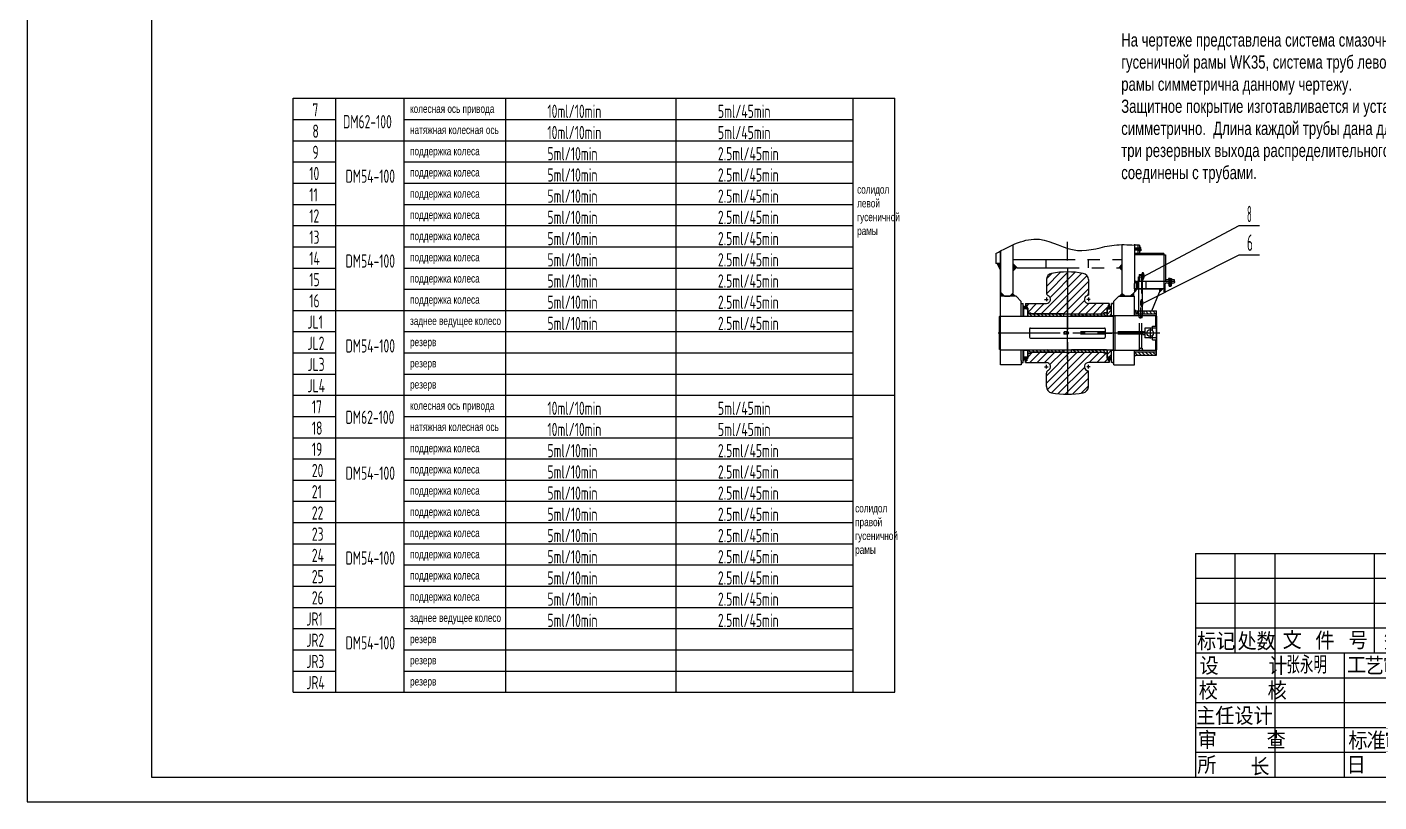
# Model space of a CAD drawing. Header units: millimetres. Extents: x 0 to 12600, y 0 to 8910.
# Drawn here: x 0 to 8157, y 0 to 4676 of the extents above; entities that cross this region are included whole.
import ezdxf
from ezdxf.enums import TextEntityAlignment as Align

# ---------------------------------------------------------------- set-up
doc = ezdxf.new("R2010")
doc.units = ezdxf.units.MM
doc.header["$LTSCALE"] = 300
for name, pattern in [('F', [0.75, 0.5, -0.25]), ('G', [2, 1.25, -0.25, 0.25, -0.25]), ('K', [2.5, 1.25, -0.25, 0.25, -0.25, 0.25, -0.25])]:
    doc.linetypes.add(name, pattern=pattern)
for name, color, linetype in [('01', 7, 'Continuous'), ('02', 1, 'Continuous'), ('04', 2, 'F'), ('05', 4, 'G'), ('07', 6, 'K'), ('11', 3, 'Continuous'), ('THICK', 7, 'Continuous')]:
    doc.layers.add(name, color=color, linetype=linetype)
doc.styles.add('HZLIB', font='TXT.shx', dxfattribs={"width": 0.5, "height": 102})
doc.styles.get("Standard").update_dxf_attribs({"font": 'isocp', "width": 0.707, "bigfont": 'intecad.shx'})
pattern_1 = [(135, (4739.677, 2189.193), (-11.22532, -11.22532), [])]

# ---------------------------------------------------------------- blocks, each defined once
blk = doc.blocks.new('RETERERERWERW')
at = {"layer": '02', "linetype": 'Continuous'}
blk.add_hatch(color=1, dxfattribs=at).paths.add_polyline_path([(1054, 1004.1), (1062.8, 1021.9), (1060.8, 1021.9), (1058.4, 1021.9), (1053.1, 1011.1), (1048.8, 1021.9), (1041.8, 1021.9), (1041.8, 1010.6), (1041.8, 1010.6), (1041.8, 1006.2, 1.019482), (1044, 1004.1)])
at = {"layer": '02', "color": 1, "linetype": 'Continuous'}
for p, q in [((1048.8, 1021.9), (1053.1, 1011.1)), ((1053.1, 1011.1), (1058.4, 1021.9)), ((1054, 1004.1), (1062.8, 1021.9)), ((1060.8, 1021.9), (1058.4, 1021.9)), ((1060.8, 1021.9), (1062.8, 1021.9))]:
    blk.add_line(p, q, dxfattribs=at)
blk = doc.blocks.new('*U183')
at = {"layer": '01'}
for p, q in [((0, 63), (0, 0)), ((0, 63), (5.4, 63)), ((0, 0), (63, 0)), ((8, 15), (8, 60.4)), ((61.5, 8), (15, 8)), ((63, 0), (63, 6.5))]:
    blk.add_line(p, q, dxfattribs=at)
for centre, radius, start, end in [((5.4, 60.4), 2.64, 0.26213, 90), ((15, 15), 7, 180, 269.87822), ((61.5, 6.5), 1.52, 0, 90)]:
    blk.add_arc(centre, radius, start, end, dxfattribs=at)
blk = doc.blocks.new('*U184')
at = {"layer": '01'}
for p, q in [((-7.5, 0), (-7.5, 10)), ((-7.5, 10), (0, 10)), ((0, 6), (-7.5, 6)), ((-7.5, 0), (-7.5, -10)), ((0, 10), (0, 0)), ((0, 6), (25, 6)), ((0, -10), (0, 0)), ((5.2, 6), (5.2, 0)), ((5.2, -6), (5.2, 0)), ((25, 6), (25, 0)), ((25, -6), (25, 0)), ((0, -6), (-7.5, -6)), ((-7.5, -10), (0, -10)), ((0, -6), (25, -6))]:
    blk.add_line(p, q, dxfattribs=at)
at = {"layer": '02'}
for p, q in [((25, 4.8), (5.2, 4.8)), ((25, -4.8), (5.2, -4.8))]:
    blk.add_line(p, q, dxfattribs=at)
at = {"layer": '05'}
blk.add_line((-10.6, 0), (28.5, 0), dxfattribs=at)
blk = doc.blocks.new('*X189')
at = {"color": 0}
for p, q in [((122.34, 4.5), (123.72, 4.5)), ((122.82, 4.8), (123.24, 4.8))]:
    blk.add_line(p, q, dxfattribs=at)
blk = doc.blocks.new('*X188')
at = {"color": 0}
for p, q in [((120.53, 7.8), (125.53, 7.8)), ((120.53, 7.5), (125.53, 7.5)), ((120.53, 7.2), (120.79, 7.2)), ((125.27, 7.2), (125.53, 7.2))]:
    blk.add_line(p, q, dxfattribs=at)
blk = doc.blocks.new('*X187')
at = {"color": 0}
for p, q in [((119.8, 8.4), (120.72, 8.4)), ((120.66, 8.7), (121.92, 8.7)), ((121.52, 9), (123.12, 9)), ((122.38, 9.3), (124.32, 9.3)), ((123.24, 9.6), (125.52, 9.6)), ((124.1, 9.9), (128.52, 9.9)), ((124.97, 10.2), (127.67, 10.2)), ((125.83, 10.5), (126.82, 10.5)), ((127.02, 9.6), (129.37, 9.6)), ((128.22, 9.3), (130.22, 9.3)), ((129.42, 9), (131.07, 9)), ((130.62, 8.7), (131.92, 8.7)), ((131.82, 8.4), (132.77, 8.4)), ((118.22, 7.8), (118.32, 7.8)), ((118.22, 7.5), (118.27, 7.5)), ((118.22, 7.2), (118.27, 7.2)), ((118.22, 6.9), (118.27, 6.9)), ((118.22, 6.6), (118.27, 6.6)), ((118.22, 6.3), (118.27, 6.3)), ((118.22, 6), (118.27, 6)), ((118.22, 5.7), (118.27, 5.7)), ((118.94, 8.1), (119.52, 8.1)), ((133.02, 8.1), (133.62, 8.1)), ((134.22, 7.8), (134.32, 7.8)), ((134.27, 7.5), (134.32, 7.5)), ((134.27, 7.2), (134.32, 7.2)), ((134.27, 6.9), (134.32, 6.9)), ((134.27, 6.6), (134.32, 6.6)), ((134.27, 6.3), (134.32, 6.3)), ((134.27, 6), (134.32, 6)), ((134.27, 5.7), (134.32, 5.7)), ((118.22, 5.4), (118.27, 5.4)), ((118.22, 5.1), (118.27, 5.1)), ((118.22, 4.8), (118.27, 4.8)), ((118.79, 4.5), (119.42, 4.5)), ((119.61, 4.2), (120.62, 4.2)), ((120.43, 3.9), (121.82, 3.9)), ((121.26, 3.6), (123.02, 3.6)), ((122.08, 3.3), (124.22, 3.3)), ((122.91, 3), (125.42, 3)), ((127.12, 3), (129.7, 3)), ((128.32, 3.3), (130.51, 3.3)), ((129.52, 3.6), (131.32, 3.6)), ((130.72, 3.9), (132.14, 3.9)), ((131.92, 4.2), (132.95, 4.2)), ((133.12, 4.5), (133.76, 4.5)), ((134.27, 5.4), (134.32, 5.4)), ((134.27, 5.1), (134.32, 5.1)), ((134.27, 4.8), (134.32, 4.8)), ((123.73, 2.7), (128.89, 2.7)), ((124.55, 2.4), (128.07, 2.4)), ((125.38, 2.1), (127.26, 2.1)), ((126.2, 1.8), (126.45, 1.8))]:
    blk.add_line(p, q, dxfattribs=at)
blk = doc.blocks.new('*X190')
at = {"color": 0}
for p, q in [((127.06, 7.8), (132.06, 7.8)), ((127.06, 7.5), (132.06, 7.5)), ((127.06, 7.2), (127.32, 7.2)), ((128.3, 5.7), (130.1, 5.7)), ((128.77, 6), (130.57, 6)), ((129.23, 6.3), (131.04, 6.3)), ((129.7, 6.6), (131.51, 6.6)), ((130.16, 6.9), (131.98, 6.9)), ((130.62, 7.2), (132.06, 7.2)), ((127.84, 5.4), (129.64, 5.4))]:
    blk.add_line(p, q, dxfattribs=at)
blk = doc.blocks.new('*X191')
at = {"color": 0}
for p, q in [((127.06, 4.8), (132.06, 4.8)), ((127.06, 4.5), (132.06, 4.5)), ((131.84, 5.1), (132.06, 5.1))]:
    blk.add_line(p, q, dxfattribs=at)
blk = doc.blocks.new('headb')
at = {"layer": 'THICK'}
for p, q in [((-180, 45), (-180, 0)), ((-180, 45), (0, 45)), ((-172, 44.98), (-172, 45)), ((-172, 25), (-172, 45)), ((-164, 0), (-164, 45)), ((-144, 25), (-144, 45)), ((-130, 25), (-130, 45)), ((-120, 0), (-120, 45)), ((-65, 0), (-65, 45)), ((0, 0), (0, 45)), ((-180, 30), (-120, 30)), ((-65, 30), (0, 30)), ((-180, 25), (-120, 25)), ((-150, 0), (-150, 25)), ((-134, 0), (-134, 25)), ((-65, 24), (0, 24)), ((-49, 18), (-49, 24)), ((-32, 12), (-32, 24)), ((-16, 18), (-16, 24)), ((-120, 17.93), (-65, 17.93)), ((-65, 18), (0, 18)), ((-65, 12), (0, 12)), ((-180, 0), (0, 0))]:
    blk.add_line(p, q, dxfattribs=at)
at = {"layer": 'THICK', "color": 3}
for p, q in [((-180, 40), (-120, 40)), ((-180, 35), (-120, 35)), ((-180, 20), (-120, 20)), ((-180, 15), (-120, 15)), ((-180, 10), (-120, 10)), ((-61.04, 7.61), (-52.93, 10.43)), ((-60.99, 7.54), (-52.99, 9.54)), ((-52.99, 9.54), (-44.99, 7.54)), ((-52.93, 10.43), (-44.93, 7.61)), ((-61.04, 4.46), (-61.04, 7.61)), ((-60.99, 4.54), (-60.99, 7.54)), ((-58.73, 6.7), (-58.73, 7.7)), ((-58.73, 7.7), (-53.73, 7.7)), ((-58.23, 7.2), (-58.73, 6.7)), ((-54.23, 7.2), (-58.23, 7.2)), ((-56.45, 7.2), (-56.45, 4.46)), ((-56.23, 7.2), (-56.23, 4.46)), ((-55.98, 7.2), (-55.98, 4.46)), ((-53.73, 6.7), (-54.23, 7.2)), ((-53.73, 7.7), (-53.73, 6.7)), ((-52.2, 7.7), (-52.2, 6.7)), ((-52.2, 7.7), (-47.2, 7.7)), ((-52.2, 6.7), (-51.7, 7.2)), ((-48.26, 7.2), (-52.2, 4.65)), ((-51.7, 7.2), (-48.26, 7.2)), ((-47.2, 6.71), (-49.76, 5.07)), ((-47.2, 7.7), (-47.2, 6.7)), ((-44.99, 7.54), (-44.99, 4.54)), ((-44.93, 7.61), (-44.93, 4.46)), ((-180, 5), (-120, 5)), ((-52.93, 1.51), (-61.04, 4.46)), ((-52.99, 2.54), (-60.99, 4.54)), ((-56.23, 4.69), (-57.2, 4.08)), ((-57.2, 4.08), (-56.23, 4.08)), ((-56.23, 4.69), (-55.26, 4.08)), ((-55.26, 4.08), (-56.23, 4.08)), ((-44.99, 4.54), (-52.99, 2.54)), ((-44.93, 4.46), (-52.93, 1.51)), ((-52.2, 4.65), (-52.2, 4.08)), ((-52.2, 4.08), (-47.2, 4.08)), ((-49.76, 5.07), (-50.52, 4.58)), ((-47.7, 4.58), (-50.52, 4.58)), ((-47.2, 5.08), (-47.7, 4.58)), ((-47.2, 4.08), (-47.2, 5.08))]:
    blk.add_line(p, q, dxfattribs=at)
for name in ['*X187', '*X188', '*X190', '*X189', '*X191']:
    blk.add_blockref(name, (-179.26, -0.24), dxfattribs=at)
at = {"insert": (-161.72, 24.32), "char_height": 3.5, "width": 10.6801, "attachment_point": 1}
blk.add_mtext('张永明', dxfattribs=at)
at = {"layer": 'THICK', "color": 3}
for s, height, p in [('\\M+5B1EA\\M+5BCC7', 3.5, (-175.84, 27.44)), ('\\M+5B4A6\\M+5CAFD', 3.5, (-167.69, 27.44)), ('\\M+5CEC4', 3.5, (-160.55, 27.69)), ('\\M+5BCFE', 3.5, (-153.97, 27.57)), ('\\M+5BAC5', 3.5, (-147.27, 27.57)), ('\\M+5C8D5\\M+5C6DA', 3.5, (-124.75, 27.41)), ('\\M+5B9A4', 3.5, (-147.58, 22.5)), ('\\M+5D2D5', 3.5, (-144.03, 22.5)), ('\\M+5C9F3', 3.5, (-140.42, 22.5)), ('\\M+5B2E9', 3.5, (-136.94, 22.36)), ('\\M+5B9B2          \\M+5D5C5', 3.5, (-48.72, 15.02)), ('\\M+5B5DA          \\M+5D5C5', 3.5, (-15.74, 15.02)), ('\\M+5CDA8\\M+5D3C3\\M+5BCBC\\M+5CAF5\\M+5CCF5\\M+5BCFE', 5, (-91.97, 12.99)), ('\\M+5B1EA', 3.5, (-147.32, 7.46)), ('\\M+5D7BC', 3.5, (-143.65, 7.46)), ('\\M+5C9F3', 3.5, (-140.04, 7.46)), ('\\M+5B2E9', 3.5, (-136.84, 7.46)), ('\\M+5CBF9', 3.5, (-177.7, 2.53)), ('\\M+5B3A4', 3.5, (-167.02, 2.21))]:
    blk.add_text(s, height=height, dxfattribs=at).set_placement(p, align=Align.MIDDLE)
for s, p in [('\\M+5C7A9 \\M+5D7D6', (-142.1, 25.56)), ('\\M+5C9E8     \\M+5BCC6', (-179.18, 20.57)), ('\\M+5D6D8   \\M+5C1BF', (-62.07, 19.09)), ('\\M+5B1C8   \\M+5C0FD', (-30.16, 19.17)), ('\\M+5D0A3     \\M+5BACB', (-179.36, 15.59)), ('\\M+5D6F7\\M+5C8CE\\M+5C9E8\\M+5BCC6', (-179.87, 10.5)), ('\\M+5C9F3     \\M+5B2E9', (-179.54, 5.64)), ('\\M+5C8D5     \\M+5C6DA', (-149.6, 0.66))]:
    blk.add_text(s, height=3.5, dxfattribs=at).set_placement(p)
at = {"layer": 'THICK', "color": 3, "width": 0.8}
blk.add_text('\\M+5CCAB\\M+5D6D8\\M+5BCBC\\M+5CAF5\\M+5D6D0\\M+5D0C4', height=7, dxfattribs=at).set_placement((-41.48, 1.9))
at = {"layer": 'THICK', "color": 3, "style": 'HZLIB', "width": 0.8}
blk.add_text('JB/T 5000', height=4, dxfattribs=at).set_placement((-105.63, 3.05))
blk = doc.blocks.new('*U194')
at = {"layer": '01'}
for points in [[(25, 292), (25, 5)], [(25, 5), (415, 5)]]:
    blk.add_lwpolyline(points, dxfattribs=at)
at = {"layer": '02'}
for points in [[(0, 297), (0, 0)], [(0, 0), (420, 0)]]:
    blk.add_lwpolyline(points, dxfattribs=at)

msp = doc.modelspace()

# ---------------------------------------------------------------- hatches: boundary and pattern name
at = {"layer": '02', "linetype": 'Continuous'}
h = msp.add_hatch(dxfattribs=at)
h.set_pattern_fill('ANSI31', color=1, scale=10, style=0)
h.set_pattern_definition([(45, (5340.035, 1986.51), (-22.45064, 22.45064), [])])
h.paths.add_polyline_path([(6277.4, 3198.2, 0.042943), (6181.9, 3189.9, 0.364782), (6150.4, 3152.5), (6150.4, 3072.3, 0.288716), (6161.2, 3055.2, -0.798411), (6150.4, 3007.7), (6024.9, 3007.7), (6024.9, 2998.2), (6031.9, 2998.2), (6031.9, 2982.8), (6038.2, 2982.8), (6038.2, 2951.2), (6057.2, 2951.2), (6057.2, 2947.4), (6060.2, 2945.7), (6277.4, 2945.7)])
h.paths.add_polyline_path([(6494.5, 2945.7), (6497.5, 2947.4), (6497.5, 2951.2), (6516.5, 2951.2), (6516.5, 2982.8), (6522.9, 2982.8), (6522.9, 2998.2), (6529.9, 2998.2), (6529.9, 3007.7), (6404.4, 3007.7, -0.798411), (6393.6, 3055.2, 0.288716), (6404.4, 3072.3), (6404.4, 3074.6), (6404.4, 3152.5, 0.364782), (6372.9, 3189.9, 0.042943), (6277.4, 3198.2), (6277.4, 2945.7)])
h.paths.add_polyline_path([(6277.4, 2713.7), (6277.4, 2461.2, 0.042943), (6372.9, 2469.4, 0.364782), (6404.4, 2506.8), (6404.4, 2587, 0.288716), (6393.6, 2604.1, -0.798411), (6404.4, 2651.7), (6529.9, 2651.7), (6529.9, 2661.2), (6522.9, 2661.2), (6522.9, 2676.5), (6516.5, 2676.5), (6516.5, 2708.2), (6497.5, 2708.2), (6497.5, 2711.9), (6494.5, 2713.7)])
h.paths.add_polyline_path([(6060.2, 2713.7), (6057.2, 2711.9), (6057.2, 2708.2), (6038.2, 2708.2), (6038.2, 2676.5), (6031.9, 2676.5), (6031.9, 2661.2), (6024.9, 2661.2), (6024.9, 2651.7), (6150.4, 2651.7, -0.798411), (6161.2, 2604.1, 0.288716), (6150.4, 2587), (6150.4, 2506.8, 0.364782), (6181.9, 2469.4, 0.042943), (6277.4, 2461.2), (6277.4, 2713.7)])
h = msp.add_hatch(dxfattribs=at)
h.set_pattern_fill('LINE', color=1, scale=5, angle=135, style=0)
h.set_pattern_definition(pattern_1)
h.paths.add_polyline_path([(6252.6, 2713.7), (6255.6, 2715.4), (6255.6, 2725.2), (6252.6, 2728.2), (6041.2, 2728.2), (6038.2, 2725.2), (6038.2, 2709.2), (6057.2, 2709.2), (6057.2, 2713.7)])
h.paths.add_polyline_path([(6252.6, 2931.2), (6255.6, 2934.2), (6255.6, 2943.9), (6252.6, 2945.7), (6057.2, 2945.7), (6057.2, 2950.2), (6038.2, 2950.2), (6038.2, 2934.2), (6041.2, 2931.2)])
h = msp.add_hatch(dxfattribs=at)
h.set_pattern_fill('LINE', color=1, scale=5, angle=135, style=0)
h.set_pattern_definition(pattern_1)
h.paths.add_polyline_path([(6302.1, 2713.7), (6299.1, 2715.4), (6299.1, 2725.2), (6302.1, 2728.2), (6513.5, 2728.2), (6516.5, 2725.2), (6516.5, 2709.2), (6497.5, 2709.2), (6497.5, 2713.7)])
h.paths.add_polyline_path([(6302.1, 2931.2), (6299.1, 2934.2), (6299.1, 2943.9), (6302.1, 2945.7), (6497.5, 2945.7), (6497.5, 2950.2), (6516.5, 2950.2), (6516.5, 2934.2), (6513.5, 2931.2)])
h = msp.add_hatch(dxfattribs=at)
h.set_pattern_fill('ANSI31', color=1, scale=6, style=0)
h.set_pattern_definition([(45, (4739.677, 2189.193), (-13.47038, 13.47038), [])])
h.paths.add_polyline_path([(6542.1, 2975.7, 1), (6539.1, 2975.7), (6525, 2975.7, -1.019482), (6522.9, 2977.8), (6522.9, 2982.2), (6518, 2982.2), (6516.5, 2980.7), (6516.5, 2933.7), (6518, 2932.2), (6540.6, 2932.2), (6542.1, 2933.7)])
h.paths.add_polyline_path([(6542.1, 2725.7), (6540.6, 2727.2), (6518, 2727.2), (6516.5, 2725.7), (6516.5, 2709.2), (6516.5, 2678.7), (6518, 2677.2), (6522.9, 2677.2), (6522.9, 2681.5, -1.019482), (6525, 2683.7), (6539.1, 2683.7), (6542.1, 2683.7)])
for points in [[(6689.9, 2963.2), (6681.9, 2963.2), (6681.9, 2971.2)], [(6689.9, 2696.2), (6681.9, 2696.2), (6681.9, 2688.2)]]:
    msp.add_hatch(color=1, dxfattribs=at).paths.add_polyline_path(points)
h = msp.add_hatch(dxfattribs=at)
h.set_pattern_fill('ANSI31', color=1, scale=5, angle=90, style=0)
h.set_pattern_definition([(135, (6125.963, 2125.717), (-11.22532, -11.22532), [])])
h.paths.add_polyline_path([(6699.4, 2963.2), (6681.9, 2963.2), (6681.9, 2944.2), (6699.4, 2944.2)])
h.paths.add_polyline_path([(6814.9, 2944.2), (6814.9, 2963.2), (6740.4, 2963.2), (6740.4, 2944.2)])
h.paths.add_polyline_path([(6814.9, 2696.2), (6814.9, 2715.2), (6681.9, 2715.2), (6681.9, 2696.2)])
at = {"layer": '07', "linetype": 'K'}
for points in [[(5872.9, 3211.2), (5853.9, 3249.2), (5872.9, 3249.2)], [(5973.9, 3223.7), (5948.9, 3198.7), (5948.9, 3248.7)], [(6605.9, 3242.7), (6605.9, 3204.7), (6586.9, 3223.7)], [(6605.9, 3070.7), (6624.9, 3051.7), (6586.9, 3051.7)], [(6656.9, 3051.7), (6681.9, 3051.7), (6681.9, 3076.7)], [(6681.9, 3095.7), (6694.9, 3095.7), (6681.9, 3082.7)], [(6833.9, 3095.7), (6852.9, 3095.7), (6833.9, 3076.7)], [(5997.9, 2651.7), (6005.9, 2651.7), (5997.9, 2643.7)], [(6556.9, 2651.7), (6548.9, 2651.7), (6556.9, 2643.7)]]:
    msp.add_hatch(color=6, dxfattribs=at).paths.add_polyline_path(points)
h = msp.add_hatch(color=6, dxfattribs=at)
h.paths.add_polyline_path([(6681.9, 3153.7), (6694.9, 3140.7), (6681.9, 3140.7)])
h.paths.add_polyline_path([(6681.9, 3140.7), (6694.9, 3140.7), (6681.9, 3127.7)])
h = msp.add_hatch(color=6, dxfattribs=at)
h.paths.add_polyline_path([(5872.9, 3076.7), (5897.9, 3051.7), (5872.9, 3051.7)])
h.paths.add_polyline_path([(5948.9, 3070.7), (5967.9, 3051.7), (5929.9, 3051.7)])

# ---------------------------------------------------------------- linework, layer by layer
for p, q in [((6012.6, 2975.7), (6012.6, 2931.2)), ((6029.7, 2975.7), (6015.6, 2975.7)), ((6024.9, 3007.7), (6150.4, 3007.7)), ((6024.9, 3007.7), (6024.9, 2975.7)), ((6024.9, 2998.2), (6031.9, 2998.2)), ((6031.8, 2982.2), (6031.8, 2977.8)), ((6031.8, 2982.2), (6036.7, 2982.2)), ((6031.9, 2998.2), (6031.9, 2982.2)), ((6038.2, 2982.8), (6031.9, 2982.8)), ((6036.7, 2982.2), (6038.2, 2980.7)), ((6038.2, 2931.2), (6038.2, 2982.8)), ((6038.2, 2980.7), (6038.2, 2931.2)), ((6038.2, 2951.2), (6057.2, 2951.2)), ((6060.2, 2945.7), (6494.5, 2945.7)), ((6529.9, 3007.7), (6404.4, 3007.7)), ((6516.5, 2951.2), (6497.5, 2951.2)), ((6516.5, 2931.2), (6516.5, 2982.8)), ((6516.5, 2982.8), (6522.9, 2982.8)), ((6518, 2982.2), (6516.5, 2980.7)), ((6516.5, 2980.7), (6516.5, 2931.2)), ((6522.9, 2982.2), (6518, 2982.2)), ((6529.9, 2998.2), (6522.9, 2998.2)), ((6522.9, 2998.2), (6522.9, 2982.2)), ((6522.9, 2982.2), (6522.9, 2977.8)), ((6525, 2975.7), (6539.1, 2975.7)), ((6529.9, 3007.7), (6529.9, 2993.5)), ((6542.1, 2975.7), (6542.1, 2931.2)), ((6681.9, 2934.2), (6681.9, 2963.2)), ((6681.9, 2963.2), (6814.9, 2963.2)), ((6814.9, 2944.2), (6681.9, 2944.2)), ((6699.4, 2944.2), (6699.4, 2963.2)), ((6740.4, 2944.2), (6740.4, 2963.2)), ((6814.9, 2696.2), (6814.9, 2963.2)), ((5871.9, 2931.2), (6553.9, 2931.2)), ((6014.1, 2932.2), (6036.7, 2932.2)), ((6053.9, 2859.9), (6500.9, 2859.9)), ((6540.6, 2932.2), (6518, 2932.2)), ((6553.9, 2931.2), (6563.9, 2934.2)), ((6553.9, 2931.2), (6553.9, 2728.2)), ((6808.9, 2934.2), (6563.9, 2934.2)), ((6563.9, 2934.2), (6563.9, 2725.2)), ((6789.9, 2870.5), (6814.9, 2870.5)), ((6789.9, 2844.9), (6789.9, 2870.5)), ((6048.9, 2854.9), (6048.9, 2804.4)), ((6053.9, 2799.4), (6500.9, 2799.4)), ((6505.9, 2854.9), (6505.9, 2804.4)), ((6789.9, 2788.8), (6789.9, 2814.5)), ((6789.9, 2788.8), (6814.9, 2788.8)), ((5871.9, 2728.2), (6553.9, 2728.2)), ((6012.6, 2728.2), (6012.6, 2683.7)), ((6014.1, 2727.2), (6036.7, 2727.2)), ((6038.2, 2728.2), (6038.2, 2678.7)), ((6038.2, 2676.5), (6038.2, 2728.2)), ((6038.2, 2708.2), (6057.2, 2708.2)), ((6060.2, 2713.7), (6494.5, 2713.7)), ((6516.5, 2708.2), (6497.5, 2708.2)), ((6516.5, 2728.2), (6516.5, 2678.7)), ((6516.5, 2676.5), (6516.5, 2728.2)), ((6540.6, 2727.2), (6518, 2727.2)), ((6542.1, 2728.2), (6542.1, 2683.7)), ((6553.9, 2728.2), (6563.9, 2725.2)), ((6808.9, 2725.2), (6563.9, 2725.2)), ((6681.9, 2696.2), (6681.9, 2725.2)), ((6814.9, 2715.2), (6681.9, 2715.2)), ((6681.9, 2696.2), (6814.9, 2696.2)), ((6029.7, 2683.7), (6015.6, 2683.7)), ((6024.9, 2651.7), (6024.9, 2683.7)), ((6024.9, 2661.2), (6031.9, 2661.2)), ((6024.9, 2651.7), (6150.4, 2651.7)), ((6031.8, 2677.2), (6031.8, 2681.5)), ((6031.8, 2677.2), (6036.7, 2677.2)), ((6031.9, 2677.2), (6031.9, 2661.2)), ((6038.2, 2676.5), (6031.9, 2676.5)), ((6036.7, 2677.2), (6038.2, 2678.7)), ((6529.9, 2651.7), (6404.4, 2651.7)), ((6518, 2677.2), (6516.5, 2678.7)), ((6516.5, 2676.5), (6522.9, 2676.5)), ((6522.9, 2677.2), (6518, 2677.2)), ((6522.9, 2677.2), (6522.9, 2681.5)), ((6522.9, 2677.2), (6522.9, 2661.2)), ((6529.9, 2661.2), (6522.9, 2661.2)), ((6525, 2683.7), (6539.1, 2683.7)), ((6529.9, 2683.7), (6529.9, 2651.7))]:
    msp.add_line(p, q)
for centre, radius in [((6277.4, 2829.7), 7), ((6776.9, 2829.7), 20.5), ((6776.9, 2829.7), 20.5)]:
    msp.add_circle(centre, radius)
for centre, radius, start, end in [((6188.4, 3152.5), 38, 99.83581, 180), ((6188.4, 3152.5), 38, 99.83581, 180), ((6277.4, 2639.2), 559, 80.16419, 99.83581), ((6366.4, 3152.5), 38, 0, 80.16419), ((6169.4, 3072.3), 19, 180, 244.417), ((6150.4, 3032.7), 25, 270, 64.417), ((6404.4, 3032.7), 25, 115.583, 270), ((6385.4, 3072.3), 19, 295.583, 0), ((6014.1, 2975.7), 1.5, 0, 180), ((6030.8, 2976.7), 1.5, 223.89455, 46.10545), ((6404.4, 3032.7), 25, 244.417, 270), ((6524, 2976.7), 1.5, 133.89455, 316.10545), ((6540.6, 2975.7), 1.5, 0, 180), ((6053.9, 2854.9), 5, 90, 180), ((6500.9, 2854.9), 5, 0, 90), ((6053.9, 2804.4), 5, 180, 270), ((6500.9, 2804.4), 5, 270, 0), ((6014.1, 2683.7), 1.5, 180, 0), ((6030.8, 2682.6), 1.5, 313.89455, 136.10545), ((6150.4, 2626.7), 25, 295.583, 90), ((6404.4, 2626.7), 25, 90, 244.417), ((6524, 2682.6), 1.5, 43.89455, 226.10545), ((6540.6, 2683.7), 1.5, 180, 0), ((6169.4, 2587), 19, 115.583, 180), ((6385.4, 2587), 19, 0, 64.417), ((6188.4, 2506.8), 38, 180, 260.16419), ((6188.4, 2506.8), 38, 180, 260.16419), ((6188.4, 2506.8), 38, 180, 260.16419), ((6277.4, 3020.2), 559, 260.16419, 279.83581), ((6366.4, 2506.8), 38, 279.83581, 0), ((6366.4, 2506.8), 38, 279.83581, 0)]:
    msp.add_arc(centre, radius, start, end)
at = {"layer": '01'}
for p, q in [((1606.4, 662.2), (1606.4, 4246.2)), ((1862.4, 662.2), (1862.4, 4246.2)), ((2272.7, 4246.2), (2272.7, 662.2)), ((2886.9, 4246.2), (2886.9, 662.2)), ((3915.5, 4246.2), (3915.5, 662.2)), ((4982.9, 4246.2), (4982.9, 662.2)), ((5235.3, 662.2), (5235.3, 4246.2)), ((6859.9, 3310.7), (6859.9, 3300.7)), ((6859.9, 3300.7), (6859.9, 3140.7)), ((6859.9, 3300.7), (6869.9, 3300.7)), ((6869.9, 3300.7), (6869.9, 3140.7)), ((6711.3, 3180.8), (6712.8, 3182.8)), ((6712.8, 3182.8), (6726.8, 3182.8)), ((6728.3, 3180.8), (6726.8, 3182.8)), ((6707.1, 3143.3), (6707.1, 3168.8)), ((6707.1, 3168.8), (6732.5, 3168.8)), ((6707.1, 3143.3), (6732.5, 3143.3)), ((6708.3, 2933.5), (6708.3, 3143.3)), ((6708.3, 3143.3), (6731.4, 3143.3)), ((6710.3, 3178.8), (6710.3, 3168.8)), ((6710.3, 3178.8), (6729.3, 3178.8)), ((6711.3, 3180.8), (6711.3, 3178.8)), ((6711.3, 3180.8), (6728.3, 3180.8)), ((6713.5, 3143.3), (6713.5, 3168.8)), ((6726.2, 3143.3), (6726.2, 3168.8)), ((6728.3, 3180.8), (6728.3, 3178.8)), ((6729.3, 3178.8), (6729.3, 3168.8)), ((6731.4, 2933.5), (6731.4, 3143.3)), ((6732.5, 3143.3), (6732.5, 3168.8)), ((6896.4, 3158.2), (6886.4, 3158.2)), ((6886.4, 3158.2), (6886.4, 3150.7)), ((6886.4, 3150.7), (6896.4, 3150.7)), ((6886.4, 3132.7), (6886.4, 3125.2)), ((6896.4, 3132.7), (6886.4, 3132.7)), ((6886.4, 3125.2), (6896.4, 3125.2)), ((6890.4, 3150.7), (6890.4, 3158.2)), ((6890.4, 3150.7), (6890.4, 3112.4)), ((6890.4, 3145.4), (6896.4, 3145.4)), ((6890.4, 3125.2), (6890.4, 3132.7)), ((6890.4, 3112.4), (6896.4, 3112.4)), ((6896.4, 3158.2), (6906.4, 3158.2)), ((6906.4, 3150.7), (6896.4, 3150.7)), ((6902.4, 3145.4), (6896.4, 3145.4)), ((6896.4, 3132.7), (6906.4, 3132.7)), ((6906.4, 3125.2), (6896.4, 3125.2)), ((6902.4, 3112.4), (6896.4, 3112.4)), ((6902.4, 3150.7), (6902.4, 3158.2)), ((6902.4, 3150.7), (6902.4, 3112.4)), ((6902.4, 3125.2), (6902.4, 3132.7)), ((6906.4, 3158.2), (6906.4, 3150.7)), ((6906.4, 3132.7), (6906.4, 3125.2)), ((6922.9, 3140.7), (6922.9, 3150.7)), ((6497.5, 2948.2), (6497.5, 2951.2)), ((6522.9, 2993.5), (6529.9, 2993.5)), ((5871.9, 2931.2), (5865.9, 2927.7)), ((5865.9, 2927.7), (5865.9, 2731.6)), ((5871.9, 2931.2), (5871.9, 2728.2)), ((6014.1, 2932.2), (6012.6, 2933.7)), ((6014.1, 2932.2), (6014.1, 2931.2)), ((6036.7, 2932.2), (6038.2, 2933.7)), ((6036.7, 2931.2), (6036.7, 2932.2)), ((6518, 2932.2), (6516.5, 2933.7)), ((6518, 2931.2), (6518, 2932.2)), ((6540.6, 2932.2), (6542.1, 2933.7)), ((6540.6, 2932.2), (6540.6, 2931.2)), ((6808.9, 2934.2), (6808.9, 2870.5)), ((6808.9, 2934.2), (6814.9, 2930.7)), ((6814.9, 2930.7), (6814.9, 2728.6)), ((6808.9, 2788.8), (6808.9, 2725.2)), ((5871.9, 2728.2), (5865.9, 2731.6)), ((6014.1, 2727.2), (6012.6, 2725.7)), ((6014.1, 2728.2), (6014.1, 2727.2)), ((6036.7, 2727.2), (6036.7, 2728.2)), ((6036.7, 2727.2), (6038.2, 2725.7)), ((6518, 2727.2), (6516.5, 2725.7)), ((6518, 2727.2), (6518, 2728.2)), ((6540.6, 2728.2), (6540.6, 2727.2)), ((6540.6, 2727.2), (6542.1, 2725.7)), ((6808.9, 2725.2), (6814.9, 2728.6))]:
    msp.add_line(p, q, dxfattribs=at)
at = {"layer": '01', "color": 7, "linetype": 'Continuous'}
for p, q in [((1606.4, 4246.2), (5235.3, 4246.2)), ((6711.9, 3360.7), (6681.9, 3360.7)), ((6701.9, 3360.6), (6701.9, 3310.7)), ((6711.9, 3360.7), (6711.9, 3310.7)), ((6859.9, 3310.7), (6681.9, 3310.7)), ((6859.9, 3300.7), (6681.9, 3300.7)), ((6150.4, 3152.5), (6150.4, 3072.3)), ((6404.4, 3152.5), (6404.4, 3072.3)), ((6922.9, 3150.7), (6869.9, 3150.7)), ((6038.2, 2931.2), (6038.2, 2950.2)), ((6038.2, 2950.2), (6055.2, 2950.2)), ((6055.2, 2950.2), (6057.2, 2948.2)), ((6057.2, 2948.2), (6057.2, 2951.2)), ((6057.2, 2948.2), (6057.2, 2945.7)), ((6252.6, 2945.7), (6057.2, 2945.7)), ((6252.6, 2945.7), (6255.6, 2943.9)), ((6255.6, 2931.2), (6255.6, 2943.9)), ((6302.1, 2945.7), (6299.1, 2943.9)), ((6299.1, 2931.2), (6299.1, 2943.9)), ((6302.1, 2945.7), (6497.5, 2945.7)), ((6499.5, 2950.2), (6497.5, 2948.2)), ((6497.5, 2948.2), (6497.5, 2945.7)), ((6516.5, 2950.2), (6499.5, 2950.2)), ((6516.5, 2931.2), (6516.5, 2950.2)), ((6041.2, 2931.2), (6252.6, 2931.2)), ((6513.5, 2931.2), (6302.1, 2931.2)), ((6038.2, 2728.2), (6038.2, 2709.2)), ((6038.2, 2709.2), (6055.2, 2709.2)), ((6041.2, 2728.2), (6252.6, 2728.2)), ((6055.2, 2709.2), (6057.2, 2711.2)), ((6252.6, 2713.7), (6057.2, 2713.7)), ((6057.2, 2708.2), (6057.2, 2713.7)), ((6252.6, 2713.7), (6255.6, 2715.4)), ((6255.6, 2728.2), (6255.6, 2715.4)), ((6299.1, 2728.2), (6299.1, 2715.4)), ((6302.1, 2713.7), (6299.1, 2715.4)), ((6513.5, 2728.2), (6302.1, 2728.2)), ((6302.1, 2713.7), (6497.5, 2713.7)), ((6497.5, 2711.2), (6497.5, 2713.7)), ((6497.5, 2711.2), (6497.5, 2708.2)), ((6499.5, 2709.2), (6497.5, 2711.2)), ((6516.5, 2709.2), (6499.5, 2709.2)), ((6516.5, 2728.2), (6516.5, 2709.2)), ((6150.4, 2506.8), (6150.4, 2587)), ((6404.4, 2506.8), (6404.4, 2587)), ((1606.4, 2454.2), (5235.3, 2454.2)), ((1606.4, 662.2), (4982.9, 662.2)), ((1606.4, 662.2), (5235.3, 662.2)), ((1606.4, 662.2), (5235.3, 662.2)), ((1606.4, 662.2), (1862.4, 662.2))]:
    msp.add_line(p, q, dxfattribs=at)
at = {"layer": '02', "color": 1, "linetype": 'Continuous'}
for p, q in [((2272.7, 4118.2), (4982.9, 4118.2)), ((1606.4, 3990.2), (1862.4, 3990.2)), ((1862.4, 3990.2), (4982.9, 3990.2)), ((2272.7, 3862.2), (4982.9, 3862.2)), ((1606.4, 3734.2), (1862.4, 3734.2)), ((2272.7, 3734.2), (4982.9, 3734.2)), ((1606.4, 3606.2), (1862.4, 3606.2)), ((2272.7, 3606.2), (4982.9, 3606.2)), ((1606.4, 3478.2), (1862.4, 3478.2)), ((1862.4, 3478.2), (4982.9, 3478.2)), ((1606.4, 3350.2), (1862.4, 3350.2)), ((2272.7, 3350.2), (4982.9, 3350.2)), ((1606.4, 3222.2), (1862.4, 3222.2)), ((2272.7, 3222.2), (4982.9, 3222.2)), ((6711.3, 3178.8), (6711.3, 3168.8)), ((6728.3, 3178.8), (6728.3, 3168.8)), ((1606.4, 3094.2), (1862.4, 3094.2)), ((1606.4, 3094.2), (1862.4, 3094.2)), ((2272.7, 3094.2), (4982.9, 3094.2)), ((2272.7, 3094.2), (4982.9, 3094.2)), ((6404.4, 3074.6), (6404.4, 3057.7)), ((1606.4, 2966.2), (4982.9, 2966.2)), ((6689.9, 2963.2), (6681.9, 2971.2)), ((1606.4, 2838.2), (1862.4, 2838.2)), ((2272.7, 2838.2), (4982.9, 2838.2)), ((1606.4, 2710.2), (1862.4, 2710.2)), ((2272.7, 2710.2), (4982.9, 2710.2)), ((6689.9, 2696.2), (6681.9, 2688.2)), ((1606.4, 2582.2), (1862.4, 2582.2)), ((1606.4, 2582.2), (1862.4, 2582.2)), ((2272.7, 2582.2), (4982.9, 2582.2)), ((2272.7, 2582.2), (4982.9, 2582.2)), ((6404.4, 2584.8), (6404.4, 2601.7)), ((1606.4, 2326.2), (1862.4, 2326.2)), ((2272.7, 2326.2), (4982.9, 2326.2)), ((1606.4, 2198.2), (4982.9, 2198.2)), ((1606.4, 2070.2), (1862.4, 2070.2)), ((2272.7, 2070.2), (4982.9, 2070.2)), ((1606.4, 1942.2), (1862.4, 1942.2)), ((2272.7, 1942.2), (4982.9, 1942.2)), ((1606.4, 1814.2), (1862.4, 1814.2)), ((2272.7, 1814.2), (4982.9, 1814.2)), ((1606.4, 1686.2), (4982.9, 1686.2)), ((1606.4, 1558.2), (1862.4, 1558.2)), ((2272.7, 1558.2), (4982.9, 1558.2)), ((1606.4, 1430.2), (1862.4, 1430.2)), ((2272.7, 1430.2), (4982.9, 1430.2)), ((1606.4, 1302.2), (1862.4, 1302.2)), ((2272.7, 1302.2), (4982.9, 1302.2)), ((1606.4, 1174.2), (4982.9, 1174.2)), ((1606.4, 1046.2), (1862.4, 1046.2)), ((2272.7, 1046.2), (4982.9, 1046.2)), ((1606.4, 918.2), (1862.4, 918.2)), ((2272.7, 918.2), (4982.9, 918.2)), ((1606.4, 790.2), (1862.4, 790.2)), ((2272.7, 790.2), (4982.9, 790.2))]:
    msp.add_line(p, q, dxfattribs=at)
at = {"layer": '02'}
for p, q in [((6732.5, 3168.8), (7313.2, 3478.4)), ((7313.2, 3478.4), (7437.2, 3478.4)), ((6725.5, 3005.5), (7313.2, 3301.5)), ((7313.2, 3301.5), (7437.2, 3301.5)), ((6891.6, 3112.4), (6891.6, 3145.4)), ((6901.2, 3112.4), (6901.2, 3145.4))]:
    msp.add_line(p, q, dxfattribs=at)
at = {"layer": '02', "color": 1, "linetype": 'Continuous'}
for centre, start, end in [((6404.4, 3032.7), 90, 115.583), ((6404.4, 2626.7), 244.417, 270)]:
    msp.add_arc(centre, 25, start, end, dxfattribs=at)
msp.add_spline([(5845.6, 3309.7), (6108.4, 3395.3), (6337.5, 3328.2), (6559.6, 3360.6), (6681.9, 3360.6)], degree=3, dxfattribs=at)
at = {"layer": '04', "color": 2, "linetype": 'F'}
for p, q in [((6711.8, 2920.7), (6708.3, 2933.5)), ((6712.8, 2920.7), (6710.3, 2933.7)), ((6711.8, 2920.7), (6719.8, 2920.7)), ((6712.9, 2738.7), (6712.9, 2920.7)), ((6727.9, 2920.7), (6719.8, 2920.7)), ((6726.8, 2920.7), (6729.4, 2933.7)), ((6726.9, 2738.7), (6726.9, 2920.7)), ((6727.9, 2920.7), (6731.4, 2933.5)), ((6744.9, 2858.7), (6744.9, 2800.7)), ((6811.9, 2858.7), (6744.9, 2858.7)), ((6811.9, 2858.7), (6814.9, 2860.4)), ((6811.9, 2858.7), (6811.9, 2800.7)), ((6257.4, 2836.7), (6253.3, 2829.7)), ((6253.3, 2829.7), (6257.4, 2822.7)), ((6731.9, 2836.7), (6257.4, 2836.7)), ((6257.4, 2836.7), (6257.4, 2822.7)), ((6731.9, 2822.7), (6257.4, 2822.7)), ((6731.9, 2837.7), (6744.9, 2841.3)), ((6731.9, 2836.7), (6744.9, 2839.2)), ((6731.9, 2837.7), (6731.9, 2829.7)), ((6731.9, 2821.6), (6731.9, 2829.7)), ((6731.9, 2822.7), (6744.9, 2820.1)), ((6731.9, 2821.6), (6744.9, 2818)), ((6811.9, 2800.7), (6744.9, 2800.7)), ((6811.9, 2800.7), (6814.9, 2798.9)), ((6711.6, 2738.7), (6708, 2725.9)), ((6712.6, 2738.7), (6710, 2725.7)), ((6711.6, 2738.7), (6719.6, 2738.7)), ((6727.7, 2738.7), (6719.6, 2738.7)), ((6726.6, 2738.7), (6729.2, 2725.7)), ((6727.7, 2738.7), (6731.2, 2725.9))]:
    msp.add_line(p, q, dxfattribs=at)
at = {"layer": '05', "color": 4, "linetype": 'G'}
for p, q in [((6277.4, 2667.9), (6277.4, 3379.2)), ((6277.4, 3225), (6277.4, 2461.2)), ((6719.9, 2920.3), (6719.9, 2983.6)), ((6776.9, 2863), (6776.9, 2796.7)), ((6776.9, 2860), (6776.9, 2796.9)), ((6834.1, 2829.7), (5852.6, 2829.7)), ((6277.4, 2815.6), (6277.4, 2842.1)), ((6511.1, 2829.7), (6546, 2829.7)), ((6827.7, 2829.7), (6666.9, 2829.7))]:
    msp.add_line(p, q, dxfattribs=at)
at = {"layer": '05'}
for p, q in [((6896.4, 3161.2), (6896.4, 3108.9)), ((6139.6, 3032.7), (6161.2, 3032.7)), ((6150.4, 3043.4), (6150.4, 3021.9)), ((6415.2, 3032.7), (6393.6, 3032.7)), ((6404.4, 3043.4), (6404.4, 3021.9)), ((6277.4, 2693), (6277.4, 2585.4)), ((6015.1, 2683.7), (6013.2, 2683.7)), ((6014.1, 2682.7), (6014.1, 2684.6)), ((6032, 2682.6), (6029.6, 2682.6)), ((6030.8, 2681.5), (6030.8, 2683.8)), ((6139.6, 2626.7), (6161.2, 2626.7)), ((6150.4, 2615.9), (6150.4, 2637.4)), ((6415.2, 2626.7), (6393.6, 2626.7)), ((6404.4, 2615.9), (6404.4, 2637.4)), ((6522.8, 2682.6), (6525.1, 2682.6)), ((6524, 2681.5), (6524, 2683.8)), ((6539.7, 2683.7), (6541.5, 2683.7)), ((6540.6, 2682.7), (6540.6, 2684.6))]:
    msp.add_line(p, q, dxfattribs=at)
at = {"layer": '07', "color": 6, "linetype": 'K'}
for p, q in [((5948.9, 3362.4), (5948.9, 3070.7)), ((6605.9, 3363.2), (6605.9, 3070.7)), ((6681.9, 3366.2), (6681.9, 3076.7)), ((5845.6, 3309.7), (5845.6, 3249.2)), ((5872.9, 3051.2), (5872.9, 3324.5)), ((5872.9, 3324.5), (5872.9, 3076.7)), ((5948.9, 3273.7), (6605.9, 3273.7)), ((5948.9, 3273.7), (5948.9, 3248.7)), ((6149.9, 3223.7), (6149.9, 3273.7)), ((6403.9, 3223.7), (6403.9, 3273.7)), ((6605.9, 3273.7), (6605.9, 3242.7)), ((5872.9, 3249.2), (5845.6, 3249.2)), ((5872.9, 3211.2), (5853.9, 3249.2)), ((5872.9, 3249.2), (5853.9, 3249.2)), ((5948.9, 3248.7), (5973.9, 3223.7)), ((5948.9, 3197.7), (5948.9, 3070.7)), ((5973.9, 3223.7), (6586.9, 3223.7)), ((6605.9, 3242.7), (6586.9, 3223.7)), ((6681.9, 3127.7), (6694.9, 3140.7)), ((6681.9, 3095.7), (6681.9, 3127.7)), ((6859.9, 3140.7), (6694.9, 3140.7)), ((6694.9, 3140.7), (6694.9, 3095.7)), ((6699.4, 3140.7), (6699.4, 3095.7)), ((6725.4, 3154.7), (6725.4, 3068.5)), ((6751.4, 3140.7), (6751.4, 3095.7)), ((6859.9, 3140.7), (6859.9, 3095.7)), ((5872.9, 3076.7), (5897.9, 3051.7)), ((5967.9, 3051.7), (5872.9, 3051.7)), ((5872.9, 2931.2), (5872.9, 3051.7)), ((5897.9, 3051.7), (5929.9, 3051.7)), ((5929.9, 3051.7), (5948.9, 3070.7)), ((5997.9, 3021), (5967.9, 3051.7)), ((5997.9, 2931.2), (5997.9, 3021)), ((6586.9, 3051.7), (6556.9, 3021.7)), ((6556.9, 2934.2), (6556.9, 3021.7)), ((6586.9, 3051.7), (6681.9, 3051.7)), ((6624.9, 3051.7), (6605.9, 3070.7)), ((6656.9, 3051.7), (6624.9, 3051.7)), ((6681.9, 3076.7), (6656.9, 3051.7)), ((6859.9, 3095.7), (6681.9, 3095.7)), ((6681.9, 3082.7), (6694.9, 3095.7)), ((6700.9, 3095.7), (6681.9, 3076.7)), ((6681.9, 2934.2), (6681.9, 3051.7)), ((6700.9, 3095.7), (6833.9, 3095.7)), ((6787.3, 2963.2), (6833.9, 3076.7)), ((6852.9, 3095.7), (6833.9, 3076.7)), ((6833.9, 3095.7), (6833.9, 3076.7)), ((5997.9, 3007.7), (6010.9, 3007.7)), ((6010.9, 2931.2), (6010.9, 3007.7)), ((6556.9, 3007.7), (6543.9, 3007.7)), ((6543.9, 3007.7), (6556.9, 3007.7)), ((6543.9, 2934.2), (6543.9, 3007.7)), ((5872.9, 2931.2), (6010.9, 2931.2)), ((6681.9, 2934.2), (6543.9, 2934.2)), ((5872.9, 2638.7), (5872.9, 2728.2)), ((5872.9, 2728.2), (6010.9, 2728.2)), ((5997.9, 2664.7), (5997.9, 2728.2)), ((6010.9, 2651.7), (6010.9, 2728.2)), ((6543.9, 2651.7), (6543.9, 2725.2)), ((6681.9, 2725.2), (6543.9, 2725.2)), ((6556.9, 2638.7), (6556.9, 2725.2)), ((6681.9, 2638.7), (6681.9, 2725.2)), ((5997.9, 2638.7), (5872.9, 2638.7)), ((5997.9, 2664.7), (5997.9, 2638.7)), ((5997.9, 2651.7), (6010.9, 2651.7)), ((5997.9, 2651.7), (5997.9, 2643.7)), ((6005.9, 2651.7), (5997.9, 2643.7)), ((6556.9, 2651.7), (6543.9, 2651.7)), ((6548.9, 2651.7), (6556.9, 2643.7)), ((6556.9, 2638.7), (6681.9, 2638.7))]:
    msp.add_line(p, q, dxfattribs=at)
at = {"layer": '11', "color": 3, "linetype": 'Continuous'}
for p, q in [((1606.4, 4118.2), (1862.4, 4118.2)), ((1606.4, 3862.2), (1862.4, 3862.2))]:
    msp.add_line(p, q, dxfattribs=at)

# ---------------------------------------------------------------- block references
at = {"xscale": 30, "yscale": 30, "zscale": 30}
msp.add_blockref('headb', (12450, 150), dxfattribs=at)
at = {"layer": '01', "xscale": 30, "yscale": 30, "zscale": 30}
msp.add_blockref('*U194', (0, 0), dxfattribs=at)
at = {"layer": '01'}
for name, p, rotation in [('*U184', (6711.9, 3335.7), 180), ('*U183', (6859.9, 3140.7), 270), ('RETERERERWERW', (7073.7, 3687.8), 180)]:
    msp.add_blockref(name, p, dxfattribs=dict(at, rotation=rotation))
at = {"layer": '01', "xscale": -1}
msp.add_blockref('RETERERERWERW', (7073.7, 1971.6), dxfattribs=at)
at = {"layer": '01'}
msp.add_blockref('RETERERERWERW', (5481.1, 1971.6), dxfattribs=at)
at = {"layer": '01', "xscale": -1, "rotation": 180}
msp.add_blockref('RETERERERWERW', (5481.1, 3687.8), dxfattribs=at)

# ---------------------------------------------------------------- texts
at = {"layer": '01', "attachment_point": 1}
for s, insert, char_height, width in [('{\\fArial|b0|i0|c204|p34;\\C3;На чертеже представлена система смазочных труб правой гусеничной рамы WK35, система труб левой гусеничной рамы симметрична данному чертежу.\\fArial|b0|i0|c0|p34;\\P\\fArial|b0|i0|c204|p34;Защитное покрытие изготавливается и устанавливается симметрично.  Длина каждой трубы дана для информации, три резервных выхода распределительного устройства не соединены с трубами.}', (6602.3, 4638.5), 80, 2259.786), ('{\\fArial|b0|i0|c204|p34;\\C3;колесная ось привода}', (2311.1, 4208.4), 50, 612.569), ('{\\fArial|b0|i0|c204|p34;\\C3;натяжная колесная ось}', (2311.1, 4080.4), 50, 552.742), ('{\\fArial|b0|i0|c204|p34;\\C3;поддержка колеса}', (2311.1, 3952.4), 50, 552.742), ('{\\fArial|b0|i0|c204|p34;\\C3;поддержка колеса}', (2311.1, 3824.4), 50, 552.742), ('{\\fArial|b0|i0|c204|p34;\\C3;поддержка колеса}', (2311.1, 3696.4), 50, 552.742), ('{\\fArial|b0|i0|c204|p34;\\C3;солидол левой гусеничной рамы}', (5008.6, 3721.2), 50, 296.379), ('{\\fArial|b0|i0|c204|p34;\\C3;поддержка колеса}', (2311.1, 3568.4), 50, 552.742), ('{\\fArial|b0|i0|c204|p34;\\C3;поддержка колеса}', (2311.1, 3440.4), 50, 552.742), ('{\\fArial|b0|i0|c204|p34;\\C3;поддержка колеса}', (2311.1, 3312.4), 50, 552.742), ('{\\fArial|b0|i0|c204|p34;\\C3;поддержка колеса}', (2311.1, 3184.4), 50, 552.742), ('{\\fArial|b0|i0|c204|p34;\\C3;поддержка колеса}', (2311.1, 3056.4), 50, 552.742), ('{\\fArial|b0|i0|c204|p34;\\C3;заднее ведущее колесо}', (2311.1, 2928.4), 50, 552.742), ('{\\fArial|b0|i0|c204|p34;\\C3;резерв}', (2311.1, 2800.4), 50, 552.742), ('{\\fArial|b0|i0|c204|p34;\\C3;резерв}', (2311.1, 2672.4), 50, 552.742), ('{\\fArial|b0|i0|c204|p34;\\C3;резерв}', (2311.1, 2544.4), 50, 552.742), ('{\\fArial|b0|i0|c204|p34;\\C3;колесная ось привода}', (2311.1, 2416.4), 50, 612.569), ('{\\fArial|b0|i0|c204|p34;\\C3;натяжная колесная ось}', (2311.1, 2288.4), 50, 552.742), ('{\\fArial|b0|i0|c204|p34;\\C3;поддержка колеса}', (2311.1, 2160.4), 50, 552.742), ('{\\fArial|b0|i0|c204|p34;\\C3;поддержка колеса}', (2311.1, 2032.4), 50, 552.742), ('{\\fArial|b0|i0|c204|p34;\\C3;поддержка колеса}', (2311.1, 1904.4), 50, 552.742), ('{\\fArial|b0|i0|c204|p34;\\C3;поддержка колеса}', (2311.1, 1776.4), 50, 552.742), ('{\\fArial|b0|i0|c204|p34;\\C3;солидол правой гусеничной рамы}', (4996.7, 1797.4), 50, 296.379), ('{\\fArial|b0|i0|c204|p34;\\C3;поддержка колеса}', (2311.1, 1648.4), 50, 552.742), ('{\\fArial|b0|i0|c204|p34;\\C3;поддержка колеса}', (2311.1, 1520.4), 50, 552.742), ('{\\fArial|b0|i0|c204|p34;\\C3;поддержка колеса}', (2311.1, 1392.4), 50, 552.742), ('{\\fArial|b0|i0|c204|p34;\\C3;поддержка колеса}', (2311.1, 1264.4), 50, 552.742), ('{\\fArial|b0|i0|c204|p34;\\C3;заднее ведущее колесо}', (2311.1, 1136.4), 50, 552.742), ('{\\fArial|b0|i0|c204|p34;\\C3;резерв}', (2311.1, 1008.4), 50, 552.742), ('{\\fArial|b0|i0|c204|p34;\\C3;резерв}', (2311.1, 880.4), 50, 552.742), ('{\\fArial|b0|i0|c204|p34;\\C3;резерв}', (2311.1, 752.4), 50, 552.742)]:
    msp.add_mtext(s, dxfattribs=dict(at, insert=insert, char_height=char_height, width=width))
at = {"layer": '02', "width": 0.605172}
for height, p, p2 in [(40, (6720.5, 3148.8), (6744.5, 3148.8)), (40, (6713.5, 2985.5), (6737.5, 2985.5)), (8, (6534.4, 2984.1), (6539.2, 2984.1))]:
    msp.add_text('\\M+5A1F1', height=height, dxfattribs=at).set_placement(p, p2, align=Align.FIT)
at = {"layer": '11', "color": 3, "linetype": 'Continuous', "width": 0.707}
for s, p in [('7', (1722.1, 4136.1)), ('10ml/10min', (3140, 4127.7)), ('5ml/45min', (4168.7, 4127.7)), ('8', (1722.1, 4008.1)), ('DM62-100', (1906.6, 4065)), ('10ml/10min', (3140, 3999.7)), ('5ml/45min', (4168.7, 3999.7)), ('9', (1722.1, 3880.1)), ('5ml/10min', (3140, 3871.7)), ('2.5ml/45min', (4168.7, 3871.7)), ('10', (1703, 3752.1)), ('DM54-100', (1922.1, 3736.2)), ('5ml/10min', (3140, 3743.7)), ('2.5ml/45min', (4168.7, 3743.7)), ('11', (1703, 3624.1)), ('5ml/10min', (3140, 3615.7)), ('2.5ml/45min', (4168.7, 3615.7)), ('12', (1703, 3496.1)), ('5ml/10min', (3140, 3487.7)), ('2.5ml/45min', (4168.7, 3487.7)), ('13', (1703, 3368.1)), ('5ml/10min', (3140, 3359.7)), ('2.5ml/45min', (4168.7, 3359.7)), ('14', (1703, 3240.1)), ('DM54-100', (1922.1, 3224.2)), ('5ml/10min', (3140, 3231.7)), ('2.5ml/45min', (4168.7, 3231.7)), ('15', (1703, 3112.1)), ('5ml/10min', (3140, 3103.7)), ('2.5ml/45min', (4168.7, 3103.7)), ('16', (1703, 2984.1)), ('5ml/10min', (3140, 2975.7)), ('2.5ml/45min', (4168.7, 2975.7)), ('JL1', (1692.2, 2856.1)), ('5ml/10min', (3140, 2847.7)), ('2.5ml/45min', (4168.7, 2847.7)), ('JL2', (1692.2, 2728.1)), ('DM54-100', (1922.1, 2712.2)), ('JL3', (1692.2, 2600.1)), ('JL4', (1692.2, 2472.1)), ('17', (1718.4, 2344.1)), ('10ml/10min', (3140, 2335.7)), ('5ml/45min', (4168.7, 2335.7)), ('18', (1718.4, 2216.1)), ('DM62-100', (1922.1, 2281.6)), ('10ml/10min', (3140, 2207.7)), ('5ml/45min', (4168.7, 2207.7)), ('19', (1718.4, 2088.1)), ('5ml/10min', (3140, 2079.7)), ('2.5ml/45min', (4168.7, 2079.7)), ('20', (1718.4, 1960.1)), ('DM54-100', (1922.1, 1944.2)), ('5ml/10min', (3140, 1951.7)), ('2.5ml/45min', (4168.7, 1951.7)), ('21', (1718.4, 1832.1)), ('5ml/10min', (3140, 1823.7)), ('2.5ml/45min', (4168.7, 1823.7)), ('22', (1718.4, 1704.1)), ('5ml/10min', (3140, 1695.7)), ('2.5ml/45min', (4168.7, 1695.7)), ('23', (1718.4, 1576.1)), ('5ml/10min', (3140, 1567.7)), ('2.5ml/45min', (4168.7, 1567.7)), ('24', (1718.4, 1448.1)), ('DM54-100', (1922.1, 1432.2)), ('5ml/10min', (3140, 1439.7)), ('2.5ml/45min', (4168.7, 1439.7)), ('25', (1718.4, 1320.1)), ('5ml/10min', (3140, 1311.7)), ('2.5ml/45min', (4168.7, 1311.7)), ('26', (1718.4, 1192.1)), ('5ml/10min', (3140, 1183.7)), ('2.5ml/45min', (4168.7, 1183.7)), ('JR1', (1685.3, 1064.1)), ('5ml/10min', (3140, 1055.7)), ('2.5ml/45min', (4168.7, 1055.7)), ('JR2', (1685.3, 936.1)), ('DM54-100', (1922.1, 920.2)), ('JR3', (1685.3, 808.1)), ('JR4', (1685.3, 680.1))]:
    msp.add_text(s, height=80, dxfattribs=at).set_placement(p)
at = {"layer": '11'}
for s, width, p, p2 in [('8', 0.514182, (7361.2, 3498.4), (7389.2, 3498.4)), ('6', 0.600695, (7361, 3325.5), (7396.7, 3325.5))]:
    msp.add_text(s, height=99, dxfattribs=dict(at, width=width)).set_placement(p, p2, align=Align.FIT)

doc.saveas('drawing.dxf')
